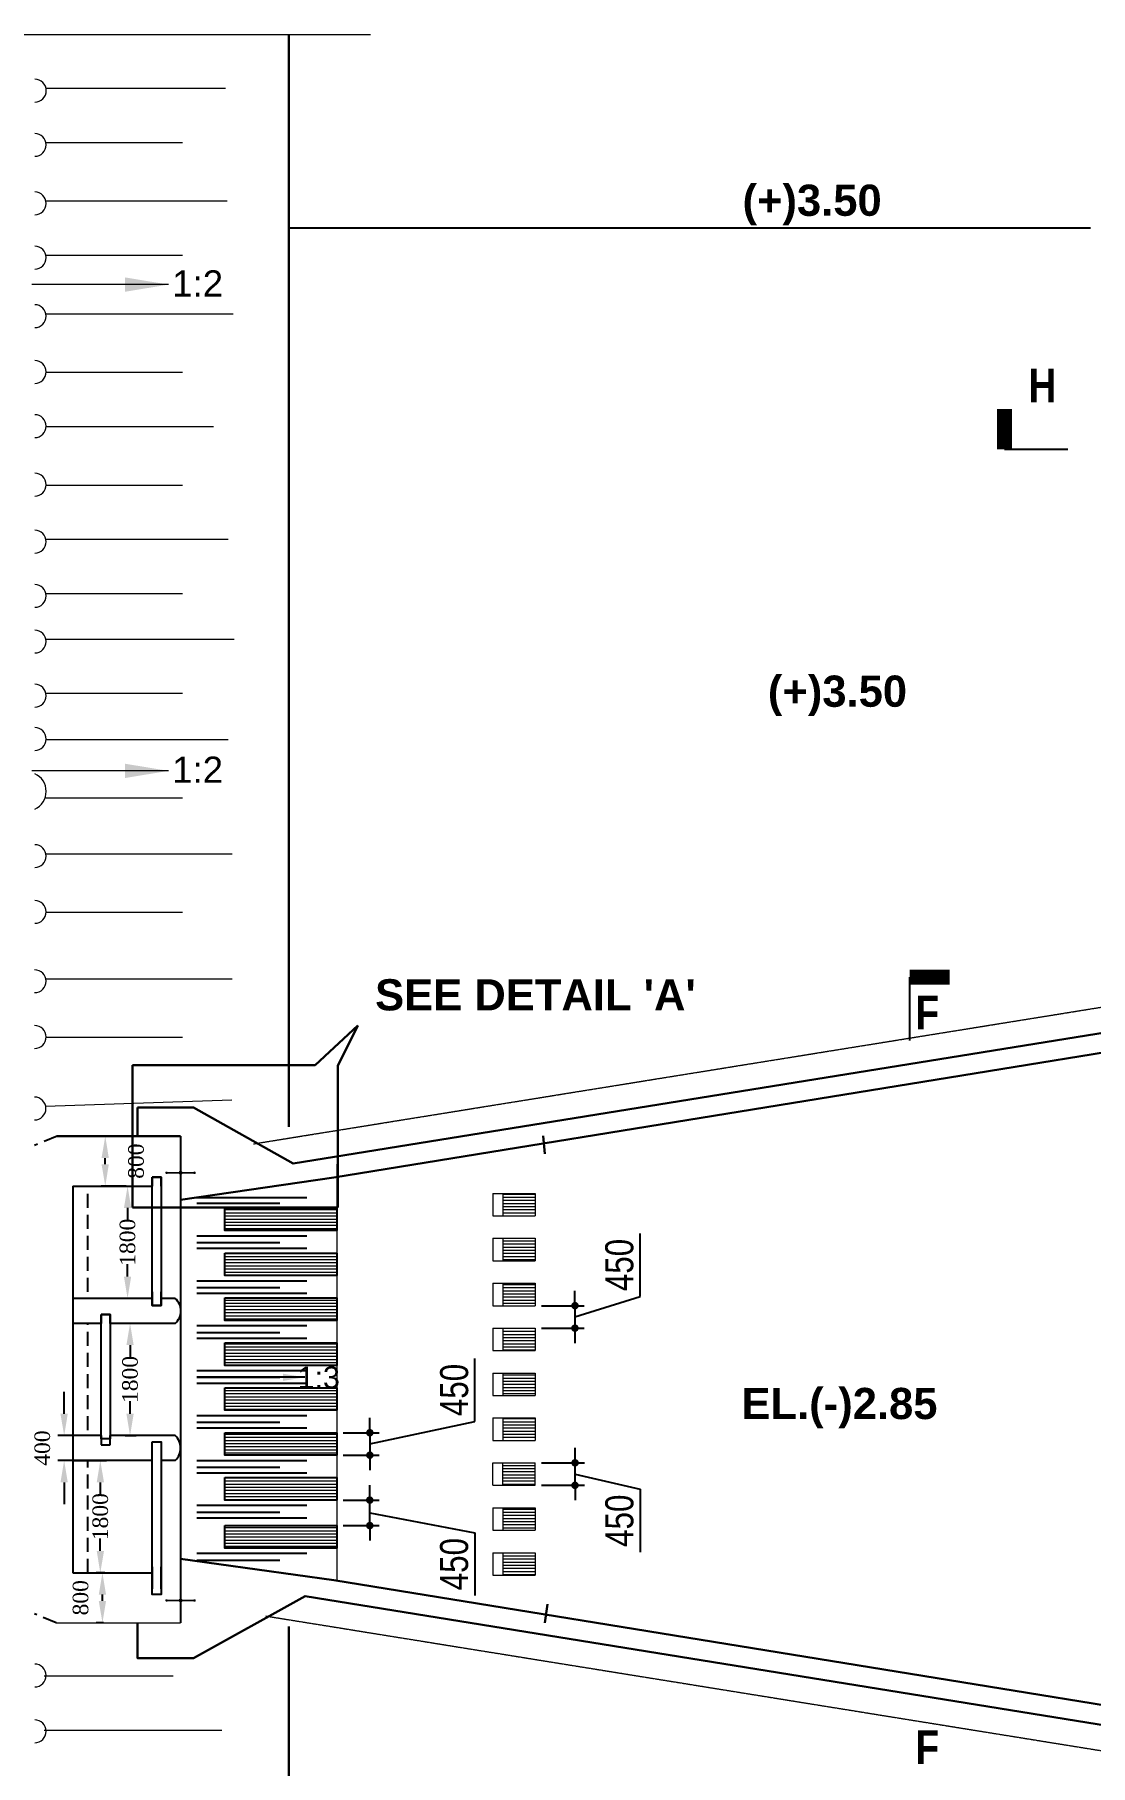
# Model space of a CAD drawing. Extents: x -119161 to 3778985, y -614964 to -30958.
# Drawn here: x 2632390 to 2649324, y -272978 to -245230 of the extents above; entities that cross this region are included whole.
import ezdxf

# ---------------------------------------------------------------- set-up
doc = ezdxf.new("R2010")
doc.units = 0
doc.header["$MEASUREMENT"] = 0
for name, pattern in [('DASHED', [0.75, 0.5, -0.25]), ('DASHED2', [9.525, 6.35, -3.175]), ('DASHEDX2', [38.1, 25.4, -12.7]), ('HIDDEN', [0.375, 0.25, -0.125])]:
    doc.linetypes.add(name, pattern=pattern)
doc.layers.get('0').update_dxf_attribs({"linetype": 'CONTINUOUS'})
doc.layers.get('DEFPOINTS').update_dxf_attribs({"linetype": 'CONTINUOUS'})
for name, color, linetype, lineweight in [('Dim', 7, 'CONTINUOUS', 9), ('Dimension', 8, 'CONTINUOUS', 18), ('Grid Line_Outer', 7, 'CONTINUOUS', 5), ('line2', 3, 'CONTINUOUS', 30), ('Ralling', 5, 'CONTINUOUS', 18), ('slop', 8, 'CONTINUOUS', 9)]:
    doc.layers.add(name, color=color, linetype=linetype, lineweight=lineweight)
for name, color, linetype in [('DOTTED', 240, 'DASHED2'), ('LINE', 7, 'CONTINUOUS'), ('Slope', 8, 'CONTINUOUS'), ('TEXT', 10, 'CONTINUOUS')]:
    doc.layers.add(name, color=color, linetype=linetype)
doc.styles.add('1-2', font='arial.ttf')
doc.styles.add('DIM', font='isocp3.shx')
doc.styles.add('SH-T2', font='arial.ttf', dxfattribs={"width": 0.8})
doc.styles.get("Standard").update_dxf_attribs({"font": 'times.ttf', "height": 250})
doc.styles.add('text', font='ARIALN.TTF', dxfattribs={"height": 1.6})
doc.dimstyles.new('1-2', dxfattribs={"dimtxt": 240, "dimasz": 360, "dimexe": 120, "dimexo": 120, "dimgap": 24, "dimtad": 1, "dimdec": 0, "dimzin": 3, "dimdsep": 46, "dimtxsty": '1-2', "dimblk": 'DOTSMALL', "dimcen": 0, "dimdle": 120, "dimclrd": 256, "dimclre": 256, "dimclrt": 6, "dimadec": 0, "dimazin": 0, "dimtfac": 0.6, "dimtdec": 0, "dimtofl": 0, "dimtmove": 2, "dimatfit": 3, "dimfxl": 2, "dimfrac": 1, "dimtolj": 1, "dimtzin": 0, "dimlwd": 13, "dimlwe": 13, "dimarcsym": 0})
doc.dimstyles.new('3', dxfattribs={"dimtxt": 225, "dimasz": 350, "dimexe": 100, "dimexo": 25, "dimgap": 9, "dimtad": 0, "dimdec": 0, "dimzin": 0, "dimdsep": 46, "dimtxsty": 'Standard', "dimcen": 0, "dimclrt": 256, "dimadec": 0, "dimazin": 0, "dimtfac": 1, "dimtdec": 0, "dimtofl": 0, "dimtmove": 2, "dimatfit": 3, "dimfxl": 1, "dimtolj": 1, "dimtzin": 0, "dimarcsym": 0})
doc.dimstyles.new('dim_240', dxfattribs={"dimtxt": 480, "dimasz": 480, "dimexe": 300, "dimexo": 200, "dimgap": 200, "dimtad": 1, "dimdec": 0, "dimzin": 0, "dimdsep": 46, "dimtxsty": 'DIM', "dimcen": 350, "dimclrd": 5, "dimclre": 5, "dimclrt": 7, "dimadec": 0, "dimazin": 0, "dimtfac": 1, "dimtdec": 0, "dimtmove": 0, "dimatfit": 3, "dimfxl": 20, "dimtolj": 1, "dimtzin": 0, "dimarcsym": 0})
pattern_1 = [(180, (2397832.62, 2093181.51), (-1e-14, -50), [])]
pattern_2 = [(180, (2397831.62, 2093181.51), (-1e-14, -50), [])]

# ---------------------------------------------------------------- blocks, each defined once
blk = doc.blocks.new('_DotSmall')
at = {"color": 0, "linetype": 'ByBlock', "const_width": 0.5}
blk.add_lwpolyline([(-0.0625, 0, 1), (0.0625, 0, 1)], format="xyb", close=True, dxfattribs=at)
blk = doc.blocks.new('_Dot')
at = {"color": 0, "linetype": 'ByBlock', "lineweight": -2}
blk.add_line((-0.5, 0), (-1, 0), dxfattribs=at)
at = {"color": 0, "linetype": 'ByBlock', "const_width": 0.5}
blk.add_lwpolyline([(-0.25, 0, 1), (0.25, 0, 1)], format="xyb", close=True, dxfattribs=at)
blk = doc.blocks.new('*D1824')
at = {"layer": 'DEFPOINTS', "color": 0, "lineweight": -2}
for p in [(2637241, -267645), (2637241, -268005), (2637767, -268005)]:
    blk.add_point(p, dxfattribs=at)
at = {"layer": 'Dim', "color": 5, "lineweight": -2}
for p, q in [((2639452, -267464), (2639452, -266455)), ((2637767, -267525), (2637767, -267405)), ((2637767, -267825), (2639452, -267464)), ((2637341, -267645), (2637917, -267645)), ((2637767, -267645), (2637767, -268005)), ((2637767, -267645), (2637767, -268005)), ((2637341, -268005), (2637917, -268005)), ((2637767, -268125), (2637767, -268245))]:
    blk.add_line(p, q, dxfattribs=at)
at = {"layer": 'Dim', "color": 5, "lineweight": -2, "xscale": 120, "yscale": 120, "zscale": 120}
for p, rotation in [((2637767, -267645), 270), ((2637767, -268005), 90)]:
    blk.add_blockref('_Dot', p, dxfattribs=dict(at, rotation=rotation))
at = {"layer": 'Dim', "color": 7, "insert": (2639122, -266960), "char_height": 450, "attachment_point": 5, "rotation": 90, "style": 'SH-T2'}
blk.add_mtext('\\A1;450', dxfattribs=at)
blk = doc.blocks.new('*D1829')
at = {"layer": 'DEFPOINTS', "color": 0, "lineweight": -2}
for p in [(2640420, -268128), (2641058, -268128), (2640420, -268488)]:
    blk.add_point(p, dxfattribs=at)
at = {"layer": 'Dim', "color": 5, "lineweight": -2}
for p, q in [((2641058, -268008), (2641058, -267888)), ((2640520, -268128), (2641208, -268128)), ((2641058, -268488), (2641058, -268128)), ((2641058, -268488), (2641058, -268128)), ((2641058, -268308), (2642102, -268552)), ((2640520, -268488), (2641208, -268488)), ((2642102, -268552), (2642102, -269561)), ((2641058, -268608), (2641058, -268728))]:
    blk.add_line(p, q, dxfattribs=at)
at = {"layer": 'Dim', "color": 5, "lineweight": -2, "xscale": 120, "yscale": 120, "zscale": 120}
for p, rotation in [((2641058, -268128), 270), ((2641058, -268488), 90)]:
    blk.add_blockref('_Dot', p, dxfattribs=dict(at, rotation=rotation))
at = {"layer": 'Dim', "color": 7, "insert": (2641772, -269056), "char_height": 450, "attachment_point": 5, "rotation": 90, "style": 'SH-T2'}
blk.add_mtext('\\A1;450', dxfattribs=at)
blk = doc.blocks.new('sec')
at = {"layer": 'TEXT', "color": 5, "const_width": 200}
blk.add_lwpolyline([(0, 0), (0, 537)], dxfattribs=at)
at = {"layer": 'TEXT', "color": 5}
blk.add_lwpolyline([(0, 0), (-848, 0)], dxfattribs=at)
blk = doc.blocks.new('*D1841')
at = {"layer": 'DEFPOINTS', "color": 0, "lineweight": -2}
for p in [(2637240, -268725), (2637766, -268725), (2637240, -269134)]:
    blk.add_point(p, dxfattribs=at)
at = {"layer": 'Dim', "color": 5, "lineweight": -2}
for p, q in [((2637766, -268605), (2637766, -268485)), ((2637340, -268725), (2637916, -268725)), ((2637766, -269134), (2637766, -268725)), ((2637766, -269134), (2637766, -268725)), ((2637340, -269134), (2637916, -269134)), ((2637766, -268930), (2639451, -269248)), ((2637766, -269254), (2637766, -269374)), ((2639451, -269248), (2639451, -270256))]:
    blk.add_line(p, q, dxfattribs=at)
at = {"layer": 'Dim', "color": 5, "lineweight": -2, "xscale": 120, "yscale": 120, "zscale": 120}
for p, rotation in [((2637766, -268725), 270), ((2637766, -269134), 90)]:
    blk.add_blockref('_Dot', p, dxfattribs=dict(at, rotation=rotation))
at = {"layer": 'Dim', "color": 7, "insert": (2639121, -269752), "char_height": 450, "attachment_point": 5, "rotation": 90, "style": 'SH-T2'}
blk.add_mtext('\\A1;450', dxfattribs=at)
blk = doc.blocks.new('*D1842')
at = {"layer": 'DEFPOINTS', "color": 0, "lineweight": -2}
for p in [(2640419, -265608), (2640419, -265968), (2641057, -265968)]:
    blk.add_point(p, dxfattribs=at)
at = {"layer": 'Dim', "color": 5, "lineweight": -2}
for p, q in [((2642101, -265460), (2642101, -264452)), ((2641057, -265488), (2641057, -265368)), ((2641057, -265788), (2642101, -265460)), ((2640519, -265608), (2641207, -265608)), ((2641057, -265608), (2641057, -265968)), ((2641057, -265608), (2641057, -265968)), ((2640519, -265968), (2641207, -265968)), ((2641057, -266088), (2641057, -266208))]:
    blk.add_line(p, q, dxfattribs=at)
at = {"layer": 'Dim', "color": 5, "lineweight": -2, "xscale": 120, "yscale": 120, "zscale": 120}
for p, rotation in [((2641057, -265608), 270), ((2641057, -265968), 90)]:
    blk.add_blockref('_Dot', p, dxfattribs=dict(at, rotation=rotation))
at = {"layer": 'Dim', "color": 7, "insert": (2641771, -264956), "char_height": 450, "attachment_point": 5, "rotation": 90, "style": 'SH-T2'}
blk.add_mtext('\\A1;450', dxfattribs=at)
blk = doc.blocks.new('*D1864')
at = {"layer": 'DEFPOINTS', "color": 0, "linetype": 'ByBlock', "lineweight": -2}
for p in [(2633881, -263691), (2633881, -265491), (2633881, -265491)]:
    blk.add_point(p, dxfattribs=at)
at = {"layer": 'LINE', "color": 0, "linetype": 'ByBlock', "lineweight": -2}
for p, q in [((2633856, -263691), (2633781, -263691)), ((2633881, -264041), (2633881, -264241)), ((2633881, -265141), (2633881, -264941)), ((2633856, -265491), (2633781, -265491))]:
    blk.add_line(p, q, dxfattribs=at)
for points in [[(2633823, -264041), (2633939, -264041), (2633881, -263691)], [(2633823, -265141), (2633939, -265141), (2633881, -265491)]]:
    blk.add_solid(points, dxfattribs=at)
at = {"layer": 'LINE', "linetype": 'ByBlock', "lineweight": -2, "insert": (2633881, -264591), "char_height": 250, "attachment_point": 5, "rotation": 90}
blk.add_mtext('\\A1;1800', dxfattribs=at)
blk = doc.blocks.new('*D1866')
at = {"layer": 'DEFPOINTS', "color": 0, "linetype": 'ByBlock', "lineweight": -2}
for p in [(2633428, -268091, 0), (2633444, -268091), (2633428, -269891, 0)]:
    blk.add_point(p, dxfattribs=at)
at = {"layer": 'LINE', "color": 0, "linetype": 'ByBlock', "lineweight": -2}
for p, q in [((2633453, -268091), (2633544, -268091)), ((2633444, -268441), (2633444, -268641)), ((2633444, -269541), (2633444, -269341)), ((2633453, -269891), (2633544, -269891))]:
    blk.add_line(p, q, dxfattribs=at)
for points in [[(2633386, -268441), (2633503, -268441), (2633444, -268091)], [(2633386, -269541), (2633503, -269541), (2633444, -269891)]]:
    blk.add_solid(points, dxfattribs=at)
at = {"layer": 'LINE', "linetype": 'ByBlock', "lineweight": -2, "insert": (2633444, -268991), "char_height": 250, "attachment_point": 5, "rotation": 90}
blk.add_mtext('\\A1;1800', dxfattribs=at)
blk = doc.blocks.new('*D1867')
at = {"layer": 'DEFPOINTS', "color": 0, "linetype": 'ByBlock', "lineweight": -2}
for p in [(2633881, -265891, 0), (2633820, -267692, 0), (2633921, -267692)]:
    blk.add_point(p, dxfattribs=at)
at = {"layer": 'LINE', "color": 0, "linetype": 'ByBlock', "lineweight": -2}
for p, q in [((2633906, -265891), (2634021, -265891)), ((2633921, -266241), (2633921, -266441)), ((2633921, -267342), (2633921, -267141)), ((2633845, -267692), (2634021, -267692))]:
    blk.add_line(p, q, dxfattribs=at)
for points in [[(2633863, -266241), (2633979, -266241), (2633921, -265891)], [(2633863, -267342), (2633979, -267342), (2633921, -267692)]]:
    blk.add_solid(points, dxfattribs=at)
at = {"layer": 'LINE', "linetype": 'ByBlock', "lineweight": -2, "insert": (2633921, -266791), "char_height": 250, "attachment_point": 5, "rotation": 90}
blk.add_mtext('\\A1;1800', dxfattribs=at)
blk = doc.blocks.new('*D1874')
at = {"layer": 'DEFPOINTS', "color": 0, "linetype": 'ByBlock', "lineweight": -2}
for p in [(2633478, -269891), (2633544, -269891), (2633521, -270691, 0)]:
    blk.add_point(p, dxfattribs=at)
at = {"layer": 'LINE', "color": 0, "linetype": 'ByBlock', "lineweight": -2}
for p, q in [((2633519, -269891), (2633378, -269891)), ((2633478, -270341), (2633478, -270241)), ((2633496, -270691), (2633378, -270691))]:
    blk.add_line(p, q, dxfattribs=at)
for points in [[(2633419, -270241), (2633536, -270241), (2633478, -269891)], [(2633419, -270341), (2633536, -270341), (2633478, -270691)]]:
    blk.add_solid(points, dxfattribs=at)
at = {"layer": 'LINE', "linetype": 'ByBlock', "lineweight": -2, "insert": (2633128, -270291), "char_height": 250, "attachment_point": 5, "rotation": 90}
blk.add_mtext('\\A1;800', dxfattribs=at)
blk = doc.blocks.new('*D1875')
at = {"layer": 'DEFPOINTS', "color": 0, "linetype": 'ByBlock', "lineweight": -2}
for p in [(2632864, -267692), (2633130, -267692, 0), (2633130, -268091, 0)]:
    blk.add_point(p, dxfattribs=at)
at = {"layer": 'LINE', "color": 0, "linetype": 'ByBlock', "lineweight": -2}
for p, q in [((2632864, -267342), (2632864, -266992)), ((2633105, -267692), (2632764, -267692)), ((2633105, -268091), (2632764, -268091)), ((2632864, -268441), (2632864, -268791))]:
    blk.add_line(p, q, dxfattribs=at)
for points in [[(2632805, -267342), (2632922, -267342), (2632864, -267692)], [(2632805, -268441), (2632922, -268441), (2632864, -268091)]]:
    blk.add_solid(points, dxfattribs=at)
at = {"layer": 'LINE', "linetype": 'ByBlock', "lineweight": -2, "insert": (2632514, -267891), "char_height": 250, "attachment_point": 5, "rotation": 90}
blk.add_mtext('\\A1;400', dxfattribs=at)
blk = doc.blocks.new('*D1876')
at = {"layer": 'DEFPOINTS', "color": 0, "linetype": 'ByBlock', "lineweight": -2}
for p in [(2633509, -262891, 0), (2633523, -262891), (2633509, -263691, 0)]:
    blk.add_point(p, dxfattribs=at)
at = {"layer": 'LINE', "color": 0, "linetype": 'ByBlock', "lineweight": -2}
for p, q in [((2633534, -262891), (2633623, -262891)), ((2633523, -263341), (2633523, -263241)), ((2633534, -263691), (2633623, -263691))]:
    blk.add_line(p, q, dxfattribs=at)
for points in [[(2633464, -263241), (2633581, -263241), (2633523, -262891)], [(2633464, -263341), (2633581, -263341), (2633523, -263691)]]:
    blk.add_solid(points, dxfattribs=at)
at = {"layer": 'LINE', "linetype": 'ByBlock', "lineweight": -2, "insert": (2634018, -263291), "char_height": 250, "attachment_point": 5, "rotation": 90}
blk.add_mtext('\\A1;800', dxfattribs=at)

msp = doc.modelspace()

# ---------------------------------------------------------------- hatches: boundary and pattern name
at = {"layer": 'Dimension', "lineweight": 5, "ltscale": 2}
h = msp.add_hatch(dxfattribs=at)
h.set_pattern_fill('ANSI31', color=14, scale=400, angle=135, style=0)
h.set_pattern_definition(pattern_2)
h.paths.add_polyline_path([(2639899.4, -263808.3), (2640419.4, -263808.3), (2640419.4, -264168.3), (2639899.4, -264168.3)])
h = msp.add_hatch(dxfattribs=at)
h.set_pattern_fill('ANSI31', color=14, scale=400, angle=135, style=0)
h.set_pattern_definition(pattern_2)
h.paths.add_polyline_path([(2637239.9, -264404.8), (2637239.9, -264044.8), (2635440.2, -264044.8), (2635440.2, -264404.8)])
h = msp.add_hatch(dxfattribs=at)
h.set_pattern_fill('ANSI31', color=14, scale=400, angle=135, style=0)
h.set_pattern_definition(pattern_2)
h.paths.add_polyline_path([(2639899.4, -264528.3), (2640419.4, -264528.3), (2640419.4, -264888.3), (2639899.4, -264888.3)])
h = msp.add_hatch(dxfattribs=at)
h.set_pattern_fill('ANSI31', color=14, scale=400, angle=135, style=0)
h.set_pattern_definition(pattern_2)
h.paths.add_polyline_path([(2637239.9, -265124.8), (2637239.9, -264764.8), (2635440.2, -264764.8), (2635440.2, -265124.8)])
h = msp.add_hatch(dxfattribs=at)
h.set_pattern_fill('ANSI31', color=14, scale=400, angle=135, style=0)
h.set_pattern_definition(pattern_2)
h.paths.add_polyline_path([(2639899.4, -265248.3), (2640419.4, -265248.3), (2640419.4, -265608.3), (2639899.4, -265608.3)])
h = msp.add_hatch(dxfattribs=at)
h.set_pattern_fill('ANSI31', color=14, scale=400, angle=135, style=0)
h.set_pattern_definition(pattern_2)
h.paths.add_polyline_path([(2637239.9, -265844.8), (2637239.9, -265484.8), (2635440.2, -265484.8), (2635440.2, -265844.8)])
h = msp.add_hatch(dxfattribs=at)
h.set_pattern_fill('ANSI31', color=14, scale=400, angle=135, style=0)
h.set_pattern_definition(pattern_2)
h.paths.add_polyline_path([(2639899.4, -265968.3), (2640419.4, -265968.3), (2640419.4, -266328.3), (2639899.4, -266328.3)])
h = msp.add_hatch(dxfattribs=at)
h.set_pattern_fill('ANSI31', color=14, scale=400, angle=135, style=0)
h.set_pattern_definition(pattern_2)
h.paths.add_polyline_path([(2637239.9, -266564.8), (2637239.9, -266204.8), (2635440.2, -266204.8), (2635440.2, -266564.8)])
h = msp.add_hatch(dxfattribs=at)
h.set_pattern_fill('ANSI31', color=14, scale=400, angle=135, style=0)
h.set_pattern_definition(pattern_2)
h.paths.add_polyline_path([(2637239.9, -267284.8), (2637239.9, -266924.8), (2635440.2, -266924.8), (2635440.2, -267284.8)])
h = msp.add_hatch(dxfattribs=at)
h.set_pattern_fill('ANSI31', color=14, scale=400, angle=135, style=0)
h.set_pattern_definition(pattern_1)
h.paths.add_polyline_path([(2639900.4, -266688.3), (2640420.4, -266688.3), (2640420.4, -267048.3), (2639900.4, -267048.3)])
h = msp.add_hatch(dxfattribs=at)
h.set_pattern_fill('ANSI31', color=14, scale=400, angle=135, style=0)
h.set_pattern_definition(pattern_1)
h.paths.add_polyline_path([(2639900.4, -267408.3), (2640420.4, -267408.3), (2640420.4, -267768.3), (2639900.4, -267768.3)])
h = msp.add_hatch(dxfattribs=at)
h.set_pattern_fill('ANSI31', color=14, scale=400, angle=135, style=0)
h.set_pattern_definition(pattern_2)
h.paths.add_polyline_path([(2637239.9, -268004.8), (2637239.9, -267644.8), (2635440.2, -267644.8), (2635440.2, -268004.8)])
h = msp.add_hatch(dxfattribs=at)
h.set_pattern_fill('ANSI31', color=14, scale=400, angle=135, style=0)
h.set_pattern_definition(pattern_1)
h.paths.add_polyline_path([(2639900.4, -268128.1), (2640420.4, -268128.1), (2640420.4, -268488.1), (2639900.4, -268488.1)])
h = msp.add_hatch(dxfattribs=at)
h.set_pattern_fill('ANSI31', color=14, scale=400, angle=135, style=0)
h.set_pattern_definition(pattern_2)
h.paths.add_polyline_path([(2637239.9, -268724.8), (2637239.9, -268364.8), (2635440.2, -268364.8), (2635440.2, -268724.8)])
h = msp.add_hatch(dxfattribs=at)
h.set_pattern_fill('ANSI31', color=14, scale=400, angle=135, style=0)
h.set_pattern_definition(pattern_1)
h.paths.add_polyline_path([(2639900.4, -268848.1), (2640420.4, -268848.1), (2640420.4, -269208.1), (2639900.4, -269208.1)])
h = msp.add_hatch(dxfattribs=at)
h.set_pattern_fill('ANSI31', color=14, scale=400, angle=135, style=0)
h.set_pattern_definition([(180, (2491616.695, 894683.97), (-9e-15, -50), [])])
h.paths.add_polyline_path([(2637239.9, -269494.4), (2637239.9, -269134.4), (2635440.2, -269134.4), (2635440.2, -269494.4)])
h = msp.add_hatch(dxfattribs=at)
h.set_pattern_fill('ANSI31', color=14, scale=400, angle=135, style=0)
h.set_pattern_definition(pattern_2)
h.paths.add_polyline_path([(2639899.4, -269568.1), (2640419.4, -269568.1), (2640419.4, -269928.1), (2639899.4, -269928.1)])

# ---------------------------------------------------------------- linework, layer by layer
at = {"layer": 'Dimension', "color": 4, "lineweight": 18, "ltscale": 2}
msp.add_line((2629604, -245229.6), (2637776.2, -245229.6), dxfattribs=at)
at = {"layer": 'Dimension', "color": 5, "lineweight": 13, "ltscale": 2}
for p, q in [((2632571.8, -246088.9), (2635451.7, -246088.9)), ((2632569.9, -246957.9), (2634762.9, -246957.9)), ((2632569.9, -247896.6), (2635478, -247896.6)), ((2632569.9, -248765.6), (2634762.9, -248765.6)), ((2632569.9, -249704.4), (2635574.9, -249704.4)), ((2632569.9, -250643.1), (2634762.9, -250643.1)), ((2632569.9, -251512.1), (2635256.7, -251512.1)), ((2632569.9, -252450.8), (2634762.9, -252450.8)), ((2632569.9, -253319.8), (2635492.2, -253319.8)), ((2632569.9, -254188.8), (2634762.9, -254188.8)), ((2632569.9, -254920.8), (2635589.8, -254920.8)), ((2632569.9, -255789.8), (2634762.9, -255789.8)), ((2632569.9, -256528.5), (2635492.2, -256528.5)), ((2632569.9, -257467.2), (2634762.9, -257467.2)), ((2632569.9, -258361.2), (2635557.3, -258361.2)), ((2632569.9, -259300), (2634762.9, -259300)), ((2632568.9, -260366.7), (2635556.3, -260366.7)), ((2632568.9, -261305.4), (2634761.9, -261305.4)), ((2632566.2, -262407.8), (2635553.5, -262307.8)), ((2632541.8, -271542.5), (2634611.9, -271542.5)), ((2632543.1, -272414.1), (2635394.3, -272414.1))]:
    msp.add_line(p, q, dxfattribs=at)
at = {"layer": 'Dimension', "color": 0, "lineweight": 30, "ltscale": 2}
for p, q in [((2634040.3, -262891.5, 0), (2634040.3, -262432.1, 0)), ((2634040.3, -262432.1, 0), (2634940.3, -262432.1, 0)), ((2634940.3, -262432.1, 0), (2636538.5, -263331.2, 0)), ((2632749.4, -262891.5, 0), (2634730.9, -262891.5, 0))]:
    msp.add_line(p, q, dxfattribs=at)
at = {"layer": 'Dimension', "color": 0, "lineweight": 13, "ltscale": 2}
for p, q in [((2637240.9, -270013.4), (2637240.9, -263341.3)), ((2639739.4, -263808.3), (2640419.4, -263808.3)), ((2639739.4, -263808.3), (2639739.4, -264168.3)), ((2639899.4, -263808.3), (2639899.4, -264168.3)), ((2640419.4, -263808.3), (2640419.4, -264168.3)), ((2639739.4, -264168.3), (2640419.4, -264168.3)), ((2639739.4, -264528.3), (2640419.4, -264528.3)), ((2639739.4, -264528.3), (2639739.4, -264888.3)), ((2639899.4, -264528.3), (2639899.4, -264888.3)), ((2640419.4, -264528.3), (2640419.4, -264888.3)), ((2639739.4, -264888.3), (2640419.4, -264888.3)), ((2639739.4, -265248.3), (2640419.4, -265248.3)), ((2639739.4, -265248.3), (2639739.4, -265608.3)), ((2639899.4, -265248.3), (2639899.4, -265608.3)), ((2640419.4, -265248.3), (2640419.4, -265608.3)), ((2639739.4, -265608.3), (2640419.4, -265608.3)), ((2639739.4, -265968.3), (2640419.4, -265968.3)), ((2639739.4, -265968.3), (2639739.4, -266328.3)), ((2639899.4, -265968.3), (2639899.4, -266328.3)), ((2640419.4, -265968.3), (2640419.4, -266328.3)), ((2639739.4, -266328.3), (2640419.4, -266328.3)), ((2639740.4, -266688.3), (2640420.4, -266688.3)), ((2639740.4, -266688.3), (2639740.4, -267048.3)), ((2639900.4, -266688.3), (2639900.4, -267048.3)), ((2640420.4, -266688.3), (2640420.4, -267048.3)), ((2639740.4, -267048.3), (2640420.4, -267048.3)), ((2639740.4, -267408.3), (2640420.4, -267408.3)), ((2639740.4, -267408.3), (2639740.4, -267768.3)), ((2639900.4, -267408.3), (2639900.4, -267768.3)), ((2640420.4, -267408.3), (2640420.4, -267768.3)), ((2639740.4, -267768.3), (2640420.4, -267768.3)), ((2639740.4, -268488.1), (2639740.4, -268128.1)), ((2639740.4, -268128.1), (2640420.4, -268128.1)), ((2639900.4, -268488.1), (2639900.4, -268128.1)), ((2640420.4, -268488.1), (2640420.4, -268128.1)), ((2639740.4, -268488.1), (2640420.4, -268488.1)), ((2639740.4, -268848.1), (2640420.4, -268848.1)), ((2639740.4, -268848.1), (2639740.4, -269208.1)), ((2639900.4, -268848.1), (2639900.4, -269208.1)), ((2640420.4, -268848.1), (2640420.4, -269208.1)), ((2639740.4, -269208.1), (2640420.4, -269208.1)), ((2639739.4, -269568.1), (2640419.4, -269568.1)), ((2639739.4, -269568.1), (2639739.4, -269928.1)), ((2639899.4, -269568.1), (2639899.4, -269928.1)), ((2640419.4, -269568.1), (2640419.4, -269928.1)), ((2639739.4, -269928.1), (2640419.4, -269928.1))]:
    msp.add_line(p, q, dxfattribs=at)
at = {"layer": 'Dimension', "color": 0, "lineweight": 30, "ltscale": 2}
for points in [[(2636468.1, -245229.6), (2636468.1, -262742.2)], [(2636538.5, -263331.2), (2652276, -260789.4), (2652424.7, -260619.6), (2652424.7, -248332.4)], [(2636732.2, -270265.6), (2652276, -272774.9), (2652424.7, -272944.8), (2652424.7, -285232)], [(2637190.6, -270006.8), (2652724.7, -272532.2), (2652724.7, -285232)], [(2640576.1, -270691.7), (2640617.2, -270394.5)], [(2636468.1, -270752), (2636468.1, -288288.6)]]:
    msp.add_lwpolyline(points, dxfattribs=at)
at = {"layer": 'Dimension', "color": 0, "lineweight": 30, "ltscale": 2, "elevation": 0}
for points in [[(2637190.8, -263555.6), (2652724.7, -261032.2), (2652724.7, -248332.9)], [(2640546.6, -262887.6), (2640575.7, -263173)], [(2634040.4, -270691.3), (2634040.4, -271261.6), (2634940.3, -271261.6), (2636732.2, -270265.6)]]:
    msp.add_lwpolyline(points, dxfattribs=at)
at = {"layer": 'Dimension', "color": 0, "linetype": 'DASHED2', "lineweight": 30, "ltscale": 500000, "elevation": 0}
for points in [[(2634730.8, -263909.4), (2637190.8, -263555.6)], [(2634730.8, -269666), (2637190.5, -270006.8)]]:
    msp.add_lwpolyline(points, dxfattribs=at)
at = {"layer": 'Dimension', "color": 5, "lineweight": 13, "ltscale": 2}
for centre, radius, start, end in [((2632393.7, -246128.3), 183.3, 270, 90), ((2632391.8, -246997.3), 183.3, 270, 90), ((2632391.8, -247936), 183.3, 270, 90), ((2632391.8, -248805), 183.3, 270, 90), ((2632391.8, -249743.7), 183.3, 270, 90), ((2632391.8, -250637.8), 183.3, 270, 90), ((2632391.8, -251506.8), 183.3, 270, 90), ((2632391.8, -252445.5), 183.3, 270, 90), ((2632391.8, -253359.2), 183.3, 270, 90), ((2632391.8, -254228.2), 183.3, 270, 90), ((2632391.8, -254960.1), 183.3, 270, 90), ((2632391.8, -255829.1), 183.3, 270, 90), ((2632391.8, -256523.2), 183.3, 270, 90), ((2632264.5, -257361.9), 310.6, 294.1958, 65.8042), ((2632391.8, -258400.6), 183.3, 270, 90), ((2632391.8, -259294.6), 183.3, 270, 90), ((2632390.8, -260406), 183.3, 270, 90), ((2632390.8, -261300.1), 183.3, 270, 90), ((2632388.1, -262447.2), 183.3, 270, 90), ((2632391.3, -271537.2), 183.3, 270, 90), ((2632391.3, -272431.1), 183.3, 270, 90)]:
    msp.add_arc(centre, radius, start, end, dxfattribs=at)
at = {"layer": 'DOTTED', "color": 4, "linetype": 'DASHEDX2', "lineweight": 20, "ltscale": 0.1}
for points in [[(2635901.7, -263012.9), (2651876, -260439.2), (2652024.7, -260269.4), (2652024.7, -248332.4)], [(2636097.4, -270583), (2651876, -273125.1), (2652024.7, -273789.8), (2652024.7, -285231.9)]]:
    msp.add_lwpolyline(points, dxfattribs=at)
at = {"layer": 'LINE', "color": 0, "linetype": 'DASHED', "ltscale": 450}
for p, q in [((2632749.4, -262891.5), (2632389.1, -263041.2)), ((2633242.8, -265388.5), (2633242.8, -263691.5)), ((2633242.8, -267603.6), (2633242.8, -265891.2)), ((2633242.8, -269890.8), (2633242.8, -268091.2)), ((2632737.3, -270691.2), (2632388.1, -270549.3))]:
    msp.add_line(p, q, dxfattribs=at)
at = {"layer": 'LINE', "color": 0, "linetype": 'ByBlock', "lineweight": -2}
for p, q in [((2634730.9, -262891.5), (2634730.9, -263669.2)), ((2634418.8, -263547.5), (2634274.8, -263547.5)), ((2634274.8, -263547.5), (2634274.8, -263691.5)), ((2634418.8, -263691.5), (2634418.8, -263547.5)), ((2634730.8, -263573.5), (2634730.8, -270691.3)), ((2633002.8, -263691.5), (2633002.8, -269890.8)), ((2633002.8, -263691.5), (2634274.8, -263691.5)), ((2633770.8, -263691.5), (2633458.8, -263691.5)), ((2634274.8, -265491.2), (2633002.8, -265491.2)), ((2634274.8, -265388.5), (2634274.8, -265605.5)), ((2634418.8, -265605.5), (2634418.8, -265388.5)), ((2634645.6, -265491.2), (2634418.8, -265491.2)), ((2633602.8, -265747.2), (2633458.8, -265747.2)), ((2633458.8, -265747.2), (2633458.8, -265891.2)), ((2633602.8, -265891.2), (2633602.8, -265747.2)), ((2634274.8, -265605.5), (2634418.8, -265605.5)), ((2633458.8, -265891.2), (2633002.8, -265891.2)), ((2634645.6, -265891.2), (2633602.8, -265891.2)), ((2633458.8, -267691.6), (2633002.8, -267691.6)), ((2633458.8, -267691.6), (2633458.8, -267841.6)), ((2634645.1, -267691.6), (2633602.8, -267691.6)), ((2633602.8, -267841.6), (2633602.8, -267691.6)), ((2633458.8, -267841.6), (2633602.8, -267841.6)), ((2634274.8, -268091.2), (2633002.8, -268091.2)), ((2633002.8, -268091.2), (2633458.8, -268091.2)), ((2634645.1, -268091.2), (2634418.8, -268091.2)), ((2633002.8, -269890.8), (2634274.8, -269890.8)), ((2634274.8, -269796.8), (2634274.8, -270147.2)), ((2634418.8, -270147.2), (2634418.8, -269796.8))]:
    msp.add_line(p, q, dxfattribs=at)
at = {"layer": 'LINE', "ltscale": 0.5}
for p, q in [((2634989.6, -263872, 0), (2636754.4, -263872, 0)), ((2634989.6, -263966.4, 0), (2636325.4, -263966.4, 0)), ((2634989.6, -264487.7, 0), (2636754.4, -264487.7, 0)), ((2634989.6, -264596.4, 0), (2636325.4, -264596.4, 0)), ((2634989.6, -264688.2, 0), (2636754.4, -264688.2, 0)), ((2634989.6, -265207.7, 0), (2636754.4, -265207.7, 0)), ((2634989.6, -265316.4, 0), (2636325.4, -265316.4, 0)), ((2634989.6, -265408.2, 0), (2636754.4, -265408.2, 0)), ((2634989.6, -265927.7, 0), (2636754.4, -265927.7, 0)), ((2634989.6, -266036.4, 0), (2636325.4, -266036.4, 0)), ((2634989.6, -266128.2, 0), (2636754.4, -266128.2, 0)), ((2634989.6, -266647.7, 0), (2636754.4, -266647.7, 0)), ((2634989.6, -266756.4, 0), (2636325.4, -266756.4, 0)), ((2634989.6, -266848.2, 0), (2636754.4, -266848.2, 0)), ((2634989.6, -267367.7, 0), (2636754.4, -267367.7, 0)), ((2634989.6, -267476.4, 0), (2636325.4, -267476.4, 0)), ((2634989.6, -267568.2, 0), (2636754.4, -267568.2, 0)), ((2634989.6, -268087.7, 0), (2636754.4, -268087.7, 0)), ((2634989.6, -268196.4, 0), (2636325.4, -268196.4, 0)), ((2634989.6, -268288.2, 0), (2636754.4, -268288.2, 0)), ((2634989.6, -268807.7, 0), (2636754.4, -268807.7, 0)), ((2634989.6, -268916.4, 0), (2636325.4, -268916.4, 0)), ((2634989.6, -269008.2, 0), (2636754.4, -269008.2, 0)), ((2634989.6, -269577.3, 0), (2636754.4, -269577.3, 0)), ((2634989.6, -269686, 0), (2636325.4, -269686, 0))]:
    msp.add_line(p, q, dxfattribs=at)
at = {"layer": 'LINE', "color": 0, "linetype": 'ByBlock', "lineweight": -2}
for points in [[(2634274.8, -263547.5), (2634418.8, -263547.5), (2634418.8, -265605.5), (2634274.8, -265605.5)], [(2633458.8, -265747.2), (2633602.8, -265747.2), (2633602.8, -267741.6), (2633458.8, -267741.6)], [(2634274.8, -267793.6), (2634418.8, -267793.6), (2634418.8, -270241.2), (2634274.8, -270241.2)]]:
    msp.add_lwpolyline(points, close=True, dxfattribs=at)
at = {"layer": 'LINE', "color": 0}
for points, const_width in [([(2634496.6, -263477.2, 1), (2634517, -263477.2, 1)], 20.4), ([(2634715.4, -263477.2, 1), (2634746.4, -263477.2, 1)], 31), ([(2634944.9, -263477.2, 1), (2634965.3, -263477.2, 1)], 20.4), ([(2634496.6, -270334.1, 1), (2634517, -270334.1, 1)], 20.4), ([(2634715.4, -270334.1, 1), (2634746.4, -270334.1, 1)], 31), ([(2634944.9, -270334.1, 1), (2634965.3, -270334.1, 1)], 20.4)]:
    msp.add_lwpolyline(points, format="xyb", close=True, dxfattribs=dict(at, const_width=const_width))
at = {"layer": 'LINE', "color": 0, "const_width": 26.1}
for points in [[(2634518.6, -263477.5), (2634730.8, -263477.5), (2634943, -263477.5)], [(2634518.6, -270334.4), (2634730.8, -270334.4), (2634943, -270334.4)]]:
    msp.add_lwpolyline(points, dxfattribs=at)
at = {"layer": 'LINE'}
for points in [[(2635440.2, -264044.8), (2637239.9, -264044.8), (2637239.9, -264404.8), (2635440.2, -264404.8)], [(2635440.2, -264764.8), (2637239.9, -264764.8), (2637239.9, -265124.8), (2635440.2, -265124.8)], [(2635440.2, -265484.8), (2637239.9, -265484.8), (2637239.9, -265844.8), (2635440.2, -265844.8)], [(2635440.2, -266204.8), (2637239.9, -266204.8), (2637239.9, -266564.8), (2635440.2, -266564.8)], [(2635440.2, -266924.8), (2637239.9, -266924.8), (2637239.9, -267284.8), (2635440.2, -267284.8)], [(2635440.2, -267644.8), (2637239.9, -267644.8), (2637239.9, -268004.8), (2635440.2, -268004.8)], [(2635440.2, -268364.8), (2637239.9, -268364.8), (2637239.9, -268724.8), (2635440.2, -268724.8)], [(2635440.2, -269134.4), (2637239.9, -269134.4), (2637239.9, -269494.4), (2635440.2, -269494.4)]]:
    msp.add_lwpolyline(points, close=True, dxfattribs=at)
at = {"layer": 'LINE', "color": 0, "linetype": 'ByBlock', "lineweight": -2}
for centre, radius, start, end in [((2634468.5, -265691.2), 267.1, 311.52097, 48.47903), ((2634453.6, -267891.4), 276.7, 313.7852, 46.2148)]:
    msp.add_arc(centre, radius, start, end, dxfattribs=at)
at = {"layer": 'line2', "color": 7, "linetype": 'HIDDEN', "ltscale": 2000000.0, "elevation": 0}
msp.add_lwpolyline([(2636889.5, -261749.4), (2637576.5, -261113.5), (2637252.1, -261761.8)], dxfattribs=at)
at = {"layer": 'line2', "color": 7, "linetype": 'HIDDEN', "ltscale": 2000000.0}
msp.add_lwpolyline([(2637252.1, -261749.4), (2637252.1, -264034.3), (2633961.8, -264034.3), (2633961.8, -261749.4), (2636889.5, -261749.4)], dxfattribs=at)
at = {"layer": 'Ralling', "color": 7, "lineweight": 18, "ltscale": 150}
msp.add_line((2632737.3, -270691.2), (2634730.8, -270691.3), dxfattribs=at)
at = {"layer": 'Slope', "ltscale": 50}
msp.add_lwpolyline([(2649323.7, -248332.4), (2636468.1, -248332)], dxfattribs=at)

# ---------------------------------------------------------------- block references
at = {"layer": 'slop', "xscale": -1.200000000186265, "yscale": 1.200000000186265, "zscale": 1.200000000000728}
msp.add_blockref('sec', (2647946.5, -251877.8), dxfattribs=at)
at = {"layer": 'slop', "xscale": -1.200000000186265, "yscale": 1.200000000186265, "zscale": 1.199999999999818, "rotation": 270}
msp.add_blockref('sec', (2646423.4, -260340.4), dxfattribs=at)

# ---------------------------------------------------------------- texts
at = {"layer": 'Dimension', "color": 0, "lineweight": 13, "ltscale": 2, "attachment_point": 5, "style": '1-2'}
for s, insert, char_height, width in [('{\\fArial|b1|i0|c0|p34;\\C6;(+)3.50}', (2644860.7, -247960.1, 0), 500, 1832.552), ('{\\fArial|b1|i0|c0|p34;\\C6;(+)3.50}', (2645267.5, -255831.2, 0), 500, 1832.552), ("{\\fArial|b1|i0|c0|p34;\\C6;SEE DETAIL 'A'}", (2640423.2, -260627.7, 0), 500, 5563.705), ('1:3', (2636947, -266760.8), 350, 976.664), ('{\\fArial|b1|i0|c0|p34;\\C6;EL.(-)2.85}', (2645299.5, -267251.7), 500, 2854.923)]:
    msp.add_mtext(s, dxfattribs=dict(at, insert=insert, char_height=char_height, width=width))
at = {"layer": 'Dimension', "color": 0, "lineweight": 13, "ltscale": 2, "char_height": 420, "attachment_point": 5, "style": '1-2'}
for insert in [(2635005.7, -249218.7), (2635004.7, -257015.2)]:
    msp.add_mtext('1:2', dxfattribs=dict(at, insert=insert))
at = {"layer": 'TEXT', "color": 7, "char_height": 540, "width": 440.719, "style": 'text'}
for s, insert, attachment_point in [('{\\fArial Narrow|b1|i0|c0|p34;H}', (2648331.2, -250584.1), 1), ('{\\fArial Narrow|b1|i0|c0|p34;F}', (2646897.1, -260636.8), 3), ('{\\fArial Narrow|b1|i0|c0|p34;F}', (2646897.1, -272955), 9)]:
    msp.add_mtext(s, dxfattribs=dict(at, insert=insert, attachment_point=attachment_point))

# ---------------------------------------------------------------- dimensions: what is measured, and where the dimension line sits
at = {"layer": 'Dim', "color": 1}
for base, p1, p2, angle, picture, middle in [((2641057.3, -265968.3), (2640419.4, -265608.3), (2640419.4, -265968.3), 90, '*D1842', (2642101.1, -265360.3)), ((2637767.3, -268004.8), (2637240.9, -267644.8), (2637240.9, -268004.8), 90, '*D1824', (2639451.9, -267364)), ((2641058.3, -268128.1), (2640420.4, -268488.1), (2640420.4, -268128.1), 270, '*D1829', (2642102.1, -268651.9)), ((2637766.3, -268724.8), (2637239.9, -269134.4), (2637239.9, -268724.8), 270, '*D1841', (2639450.9, -269347.6))]:
    dim = msp.add_linear_dim(base=base, p1=p1, p2=p2, angle=angle, text='450', dimstyle='dim_240', override={"dimtxt": 450, "dimasz": 120, "dimexe": 150, "dimexo": 100, "dimgap": 100, "dimtxsty": 'SH-T2', "dimblk1": 'Dot', "dimblk2": 'Dot', "dimsah": 1, "dimtmove": 1}, dxfattribs=at)
    dim.commit()
    dim.dimension.update_dxf_attribs({"geometry": picture, "text_midpoint": middle, "dimtype": 160})
at = {"layer": 'LINE', "color": 0, "linetype": 'ByBlock', "lineweight": -2}
for base, p1, p2, picture, middle in [((2633522.8, -262891.5, 0), (2633509, -263691.5), (2633509, -262891.5, 0), '*D1876', (2634017.8, -263291.5, 0)), ((2633881.1, -265491.2), (2633881.1, -263691.5), (2633881.1, -265491.2), '*D1864', (2633881.1, -264591.4)), ((2633920.9, -267691.6, 0), (2633881.1, -265891.2), (2633819.6, -267691.6), '*D1867', (2633920.9, -266791.4, 0)), ((2632863.8, -267691.6, 0), (2633130, -268091.2), (2633130, -267691.6), '*D1875', (2632513.8, -267891.4, 0)), ((2633444.3, -268091.2, 0), (2633427.8, -269890.8), (2633427.8, -268091.2), '*D1866', (2633444.3, -268991, 0)), ((2633477.5366, -269890.7765, 0), (2633520.6201, -270691.2547), (2633544.2864, -269890.7765, 0), '*D1874', (2633127.5366, -270291.0156, 0))]:
    dim = msp.add_linear_dim(base=base, p1=p1, p2=p2, angle=90, dimstyle='3', dxfattribs=at)
    dim.commit()
    dim.dimension.update_dxf_attribs({"geometry": picture, "text_midpoint": middle})

# ---------------------------------------------------------------- leaders
at = {"layer": 'Grid Line_Outer', "ltscale": 2}
for points in [[(2634538.9, -249237.3), (2632345.8, -249237.3)], [(2634537.9, -257033.8), (2632344.8, -257033.8)]]:
    msp.add_leader(points, dimstyle='1-2', override={"dimasz": 700, "dimgap": 24, "dimtad": 0}, dxfattribs=at)
at = {"layer": 'LINE', "ltscale": 0.5}
msp.add_leader([(2636724.1, -266756.4, 0), (2634989.6, -266756.4, 0)], dimstyle='3', override={"dimgap": 9, "dimtad": 0, "dimfxl": 700}, dxfattribs=at)

doc.saveas('drawing.dxf')
